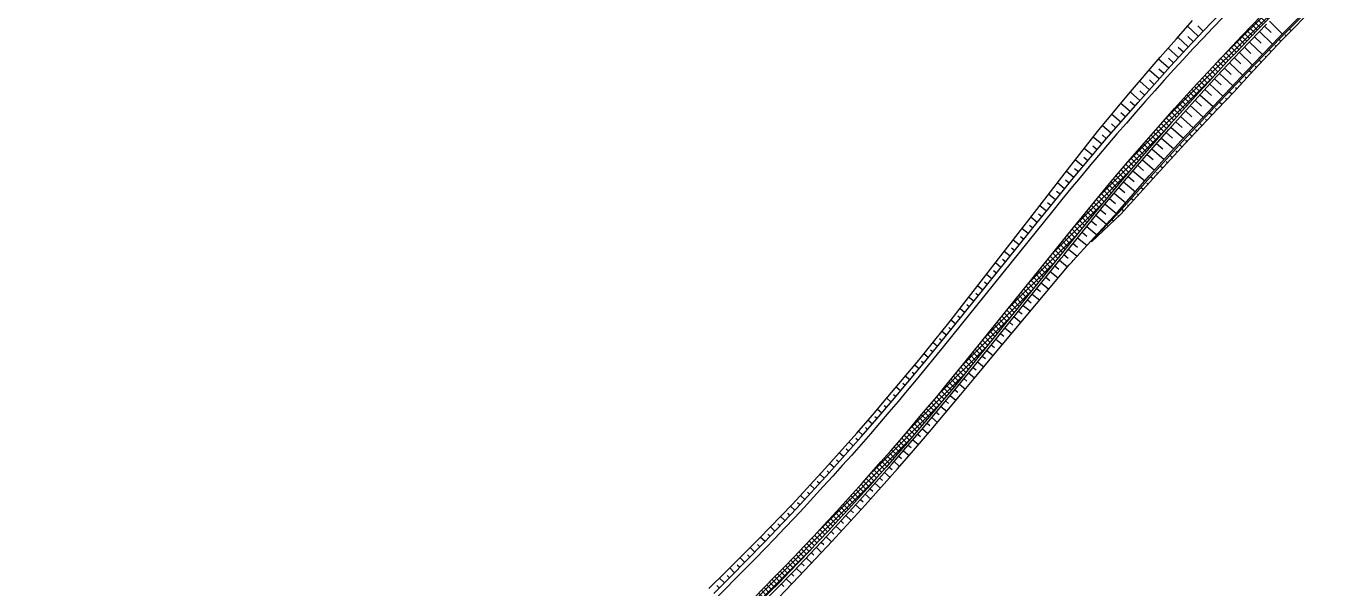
# Model space of a CAD drawing. Header units: metres. Extents: x 2302534 to 2308412, y 452340 to 454783.
# Drawn here: x 2306737.6 to 2307005.7, y 453375.8 to 453492.3 of the extents above; entities that cross this region are included whole.
import ezdxf

# ---------------------------------------------------------------- set-up
doc = ezdxf.new("R2010")
doc.units = ezdxf.units.M
doc.layers.add('АД_серый', color=250, linetype='Continuous')
doc.layers.add('ГП_АД том 3.2.6', color=250, linetype='Continuous', lineweight=40)

# ---------------------------------------------------------------- blocks, each defined once
blk = doc.blocks.new('АД 3.2.6')
at = {"layer": 'АД_серый'}
h = blk.add_hatch(dxfattribs=at)
h.set_pattern_fill('ANSI37', color=256, scale=0.25)
h.set_pattern_definition([(45, (-2306965.942214189, -453205.9558217908), (-0.5612660075668221, 0.5612660075668221), []), (135, (-2306965.942214189, -453205.9558217908), (-0.5612660075668221, -0.5612660075668221), [])])
edge = h.paths.add_edge_path()
edge.add_line((1053.931858262978, 1206.085364604951), (1054.025428426452, 1208.204838068981))
edge.add_line((1054.025428426452, 1208.204838068981), (1018.62202177057, 1175.791896252776))
edge.add_line((1018.62202177057, 1175.791896252776), (966.9920535609126, 1128.523022957379))
edge.add_line((966.9920535609126, 1128.523022957379), (878.4835366290062, 1047.490668736223))
edge.add_line((878.4835366290062, 1047.490668736223), (841.6049879081548, 1013.727187810931))
edge.add_line((841.6049879081548, 1013.727187810931), (814.3148618540725, 988.7422119260882))
edge.add_line((814.3148618540725, 988.7422119260882), (777.4363131327555, 954.9787310006212))
edge.add_line((777.4363131327555, 954.9787310006212), (740.5577644109726, 921.2152500751544))
edge.add_line((740.5577644109726, 921.2152500751544), (666.8006669683381, 853.688288224279))
edge.add_line((666.8006669683381, 853.688288224279), (629.9221182465553, 819.9248072987538))
edge.add_line((629.9221182465553, 819.9248072987538), (593.0435695252381, 786.1613263734034))
edge.add_line((593.0435695252381, 786.1613263734034), (556.1650208039209, 752.3978454478784))
edge.add_line((556.1650208039209, 752.3978454478784), (292.4177803383209, 510.9288822882226))
edge.add_line((292.4177803383209, 510.9288822882226), (59.0611517210491, 297.2834880872979))
edge.add_arc((479.2476420179009, -161.6700198940816), 622.2499571043782, 132.4750910232818, 141.1317967697561)
edge.add_line((-5.230899143964052, 228.8111605360173), (-27.95818131137639, 200.6129245422199))
edge.add_arc((-516.7190344384871, 594.5455753061105), 627.7500337613743, 312.4752306833454, 321.13179661119204, ccw=False)
edge.add_line((-92.81738088419661, 131.5364036892424), (-212.2346827834844, 22.20554245897802))
edge.add_line((-212.2346827834844, 22.20554245897802), (-211.2217755680904, 21.09918854956049))
edge.add_line((-211.2217755680904, 21.09918854956049), (-91.80447366833687, 130.4300497798249))
edge.add_arc((-516.7190344450063, 594.5455753099523), 629.2500337688797, 312.4752306950525, 321.1317966232948)
edge.add_line((-26.79029394825921, 199.6716280389228), (-4.063011780846863, 227.869864032662))
edge.add_arc((479.2476419592276, -161.6700198383187), 620.7499570236596, 132.4750910105345, 141.1317967585854, ccw=False)
edge.add_line((60.07405624445528, 296.1771317132516), (293.4460430885665, 509.8365623930585))
edge.add_line((293.4460430885665, 509.8365623930585), (557.1779512828215, 751.2914607239654))
edge.add_line((557.1779512828215, 751.2914607239654), (594.0565019296482, 785.0549395463312))
edge.add_line((594.0565019296482, 785.0549395463312), (630.9350525764748, 818.8184183685224))
edge.add_line((630.9350525764748, 818.8184183685224), (667.8136032237671, 852.5818971908302))
edge.add_line((667.8136032237671, 852.5818971908302), (741.5707045174204, 920.1088548353292))
edge.add_line((741.5707045174204, 920.1088548353292), (778.4492551647127, 953.8723336576367))
edge.add_line((778.4492551647127, 953.8723336576367), (815.3278058115393, 987.6358124798862))
edge.add_line((815.3278058115393, 987.6358124798862), (842.6179332900792, 1012.620786808373))
edge.add_line((842.6179332900792, 1012.620786808373), (879.4964839369057, 1046.384265630448))
edge.add_line((879.4964839369057, 1046.384265630448), (968.0050054900348, 1127.416614804009))
edge.add_line((968.0050054900348, 1127.416614804009), (1019.634976395406, 1174.685485154914))
edge.add_line((1019.634976395406, 1174.685485154914), (1053.931858262978, 1206.085364604951))
for p, q in [((35.38220214424655, 271.5567467657966, 149.1817270848066), (38.07991027412936, 268.8889306036872, 149.1817270848066)), ((18.56035890663043, 266.2222225766746, 144.4604645610183), (16.39617433631793, 268.2457821469871, 144.4604645610183)), ((20.60930910194293, 268.413506756362, 144.4604645610183), (18.37884035194292, 270.498955975112, 144.4604645610183)), ((19.58477296913043, 267.3179257016745, 144.4604645610183), (18.48614015663043, 268.3451473813621, 144.4604645610183)), ((21.63372316444293, 269.5092098813621, 144.4604645610183), (20.50200929725543, 270.5674374204245, 144.4604645610183)), ((32.25932311592624, 268.316863342945, 149.1817270848066), (33.62448119698092, 267.0093682257575, 149.1817270848066)), ((33.29685973701999, 269.4001458136481, 149.1817270848066), (36.0304565387778, 266.7820275275153, 149.1817270848066)), ((34.33439635811374, 270.4834435431403, 149.1817270848066), (35.70283507881686, 269.1728051154059, 149.1817270848066)), ((38.81289610406384, 268.4921662333072, 143.8483456755965), (38.63552794000134, 268.6680085184635, 143.8483456755965)), ((39.86886534234509, 269.557534885651, 143.8483456755965), (39.51614317437634, 269.907144260651, 143.8483456755965)), ((16.52654543006792, 264.0169003110496, 144.4604645610183), (14.39495363319293, 265.978204021987, 144.4604645610183)), ((17.54217043006792, 265.1207821469871, 144.4604645610183), (16.46502199256793, 266.111748943862, 144.4604645610183)), ((30.1842651325278, 266.1502678839606, 149.1817270848066), (31.54611205635593, 264.8459465948981, 149.1817270848066)), ((31.22178649483249, 267.2335656134528, 149.1817270848066), (33.9487914997153, 264.6217492072028, 149.1817270848066)), ((35.72445616265759, 265.2199494364322, 143.8483456755965), (35.31155333062634, 265.6036164286197, 143.8483456755965)), ((36.74545225640759, 266.3188263895572, 143.8483456755965), (36.54898008843884, 266.501382541901, 143.8483456755965)), ((37.76644835015759, 267.4177033426822, 143.8483456755965), (37.39352354547009, 267.7641999247135, 143.8483456755965)), ((14.49993410194293, 261.804864178237, 144.4604645610183), (12.39336671913042, 263.6970760922995, 144.4604645610183)), ((15.51079835975542, 262.9131405454245, 144.4604645610183), (14.45635500038043, 263.883233318862, 144.4604645610183)), ((27.08194732246921, 262.8906548468513, 149.1817270848066), (29.82693481026217, 260.3240654913825, 149.1817270848066)), ((28.1091918903403, 263.9836876837653, 149.1817270848066), (29.46775817451999, 262.6825097052497, 149.1817270848066)), ((29.14672851143405, 265.0669701544684, 149.1817270848066), (31.86714171944186, 262.4614708868903, 149.1817270848066)), ((33.68252501031384, 263.022134495026, 143.8483456755965), (33.22952208062634, 263.4429718973697, 143.8483456755965)), ((34.70352110406384, 264.121011448151, 143.8483456755965), (34.48702940484509, 264.322183323151, 143.8483456755965)), ((12.49529543006792, 259.5730526547995, 144.4604645610183), (10.44439210975542, 261.4150936704245, 144.4604645610183)), ((13.49761476600543, 260.6890194516745, 144.4604645610183), (12.45830812538043, 261.622491131362, 144.4604645610183)), ((25.03302764473483, 260.6993248907965, 149.1817270848066), (27.77134704170749, 258.1389611212653, 149.1817270848066)), ((26.05748748360202, 261.7949822394294, 149.1817270848066), (27.42831420479343, 260.5132439581794, 149.1817270848066)), ((31.64053282281384, 260.8243195536197, 143.8483456755965), (31.14755186578259, 261.282388401276, 143.8483456755965)), ((32.66152891656384, 261.9231965067447, 143.8483456755965), (32.42501768609509, 262.1429230692447, 143.8483456755965)), ((10.49065675819292, 257.3411190610495, 144.4604645610183), (8.495539570692927, 259.1332333188621, 144.4604645610183)), ((11.49297609413042, 258.4570858579245, 144.4604645610183), (10.48150148475542, 259.365655193862, 144.4604645610183)), ((21.98146056709811, 257.3921044318122, 149.1817270848066), (23.33302306709811, 256.1484826056403, 149.1817270848066)), ((22.99712371407077, 258.4959252325934, 149.1817270848066), (25.72206878243014, 255.9886162726325, 149.1817270848066)), ((24.01277923164889, 259.5997460333747, 149.1817270848066), (25.3861694294028, 258.3360588995856, 149.1817270848066)), ((28.59957823297009, 257.5073639872135, 143.8483456755965), (28.32809385797009, 257.7558381083072, 143.8483456755965)), ((29.61239561578259, 258.6137482645572, 143.8483456755965), (29.08450254937634, 259.0970246317447, 143.8483456755965)), ((30.62527403375134, 259.720132541901, 143.8483456755965), (30.36880430718884, 259.9548737528385, 143.8483456755965)), ((7.495295430067926, 253.9829647641745, 144.4604645610183), (6.525813008192926, 254.8261044126121, 144.4604645610183)), ((8.485896016005427, 255.109307537612, 144.4604645610183), (6.546564961317926, 256.851250896987, 144.4604645610183)), ((9.488215351942927, 256.225274334487, 144.4604645610183), (8.504694844130427, 257.1086971860495, 144.4604645610183)), ((19.96572875557467, 255.1702721564216, 149.1817270848066), (21.31035613594577, 253.9625084845466, 149.1817270848066)), ((20.96807097969577, 256.2862084357184, 149.1817270848066), (23.67937469063327, 253.8508904425544, 149.1817270848066)), ((25.49252256890759, 254.2524811747135, 143.8483456755965), (24.96353086968884, 254.7624909403385, 143.8483456755965)), ((26.53366026422009, 255.3323151590884, 143.8483456755965), (26.26724180718884, 255.5891510965885, 143.8483456755965)), ((27.57479795953259, 256.4121491434635, 143.8483456755965), (27.03811583062634, 256.9295441629947, 143.8483456755965)), ((4.542292500380426, 250.5874569516745, 144.4604645610183), (2.683283711317926, 252.2041561704245, 144.4604645610183)), ((5.526667500380426, 251.7192928891745, 144.4604645610183), (4.583796406630426, 252.5392391782371, 144.4604645610183)), ((6.510920430067926, 252.8511288266745, 144.4604645610183), (4.598688984755426, 254.5142147641745, 144.4604645610183)), ((17.96104430733248, 252.9383995978278, 149.1817270848066), (19.28361510811373, 251.750457092945, 149.1817270848066)), ((18.96338653145358, 254.0543358771247, 149.1817270848066), (21.63058471260592, 251.6586297003669, 149.1817270848066)), ((23.42233213922009, 252.081216526276, 143.8483456755965), (22.89877256890759, 252.5762726786197, 143.8483456755965)), ((24.45284971734509, 253.1712433817447, 143.8483456755965), (24.18789610406384, 253.4217316629947, 143.8483456755965)), ((2.573542500380426, 248.3237850766745, 144.4604645610183), (0.7680005081929266, 249.8940975766745, 144.4604645610183)), ((3.557917500380426, 249.4556210141745, 144.4604645610183), (2.641779805067926, 250.2523739438621, 144.4604645610183)), ((14.9540176349692, 249.5905983893317, 149.1817270848066), (17.53300475655123, 247.2741311041755, 149.1817270848066)), ((15.9563598590903, 250.7065346686286, 149.1817270848066), (17.25688170967623, 249.5383904425544, 149.1817270848066)), ((16.95870208321139, 251.8224633185309, 149.1817270848066), (19.58179473457858, 249.4663765875739, 149.1817270848066)), ((21.36129698297009, 249.9012848856509, 143.8483456755965), (20.85031065484509, 250.384439182526, 143.8483456755965)), ((22.39181456109509, 250.9912507059635, 143.8483456755965), (22.13320860406384, 251.2358185770572, 143.8483456755965)), ((0.6221264847554266, 246.045342693862, 144.4604645610183), (-1.143986796494573, 247.5324032407371, 144.4604645610183)), ((1.589167500380426, 247.1919491391745, 144.4604645610183), (0.6997632035054266, 247.9655087094871, 144.4604645610183)), ((12.97729491768405, 247.3340142218512, 149.1817270848066), (15.5491104084067, 245.0972817389411, 149.1817270848066)), ((13.96165465889498, 248.4658425299567, 149.1817270848066), (15.25874328194186, 247.3377526251716, 149.1817270848066)), ((18.26974424859509, 246.6313874247135, 143.8483456755965), (18.02371153375134, 246.8640534403385, 143.8483456755965)), ((19.30026182672009, 247.721353245026, 143.8483456755965), (18.80184874078259, 248.1926056864322, 143.8483456755965)), ((20.33077940484509, 248.8113190653385, 143.8483456755965), (20.07846006890759, 249.0499054911197, 143.8483456755965)), ((-1.310124491807073, 243.7505428891745, 144.4604645610183), (-3.002141093369573, 245.175225506362, 144.4604645610183)), ((-0.3440600386820733, 244.8980038266745, 144.4604645610183), (-1.208561991807073, 245.6259091001121, 144.4604645610183)), ((10.02421569405123, 243.9385292975349, 149.1817270848066), (11.27658080635592, 242.84933404607, 149.1817270848066)), ((11.00857543526217, 245.0703576056403, 149.1817270848066), (13.53567504463717, 242.8725197760505, 149.1817270848066)), ((11.99293517647311, 246.2021859137458, 149.1817270848066), (13.26766204414889, 245.0935433356208, 149.1817270848066)), ((16.23751768609509, 244.4246613504947, 143.8483456755965), (15.99331602593884, 244.6479889872135, 143.8483456755965)), ((17.24966368218884, 245.5317170145572, 143.8483456755965), (16.75564512750134, 245.9834382059635, 143.8483456755965)), ((-3.242375468369573, 241.4556210141745, 144.4604645610183), (-4.860417460557073, 242.8179257016745, 144.4604645610183)), ((-2.276311015244573, 242.6030819516745, 144.4604645610183), (-3.103825663682073, 243.2998592954245, 144.4604645610183)), ((8.05549621162936, 241.6748726813239, 149.1817270848066), (9.285499568562955, 240.6051247565192, 149.1817270848066)), ((9.039855952840298, 242.8067009894294, 149.1817270848066), (11.52223205147311, 240.6477578131598, 149.1817270848066)), ((13.20101866265759, 241.1035553934635, 143.8483456755965), (12.72946104547009, 241.5347687723697, 143.8483456755965)), ((14.21322569390759, 242.210611057526, 143.8483456755965), (13.97457823297009, 242.4287507059635, 143.8483456755965)), ((15.22537169000134, 243.3176667215885, 143.8483456755965), (14.74258360406384, 243.7590729715885, 143.8483456755965)), ((-6.119694804307073, 237.9959042172995, 144.4604645610183), (-6.885075663682073, 238.6212704282371, 144.4604645610183)), ((-5.170598124619573, 239.157403240737, 144.4604645610183), (-6.733952616807073, 240.4348690610496, 144.4604645610183)), ((-4.208561991807073, 240.3081600766745, 144.4604645610183), (-4.998967265244573, 240.973809490737, 144.4604645610183)), ((6.122131343465298, 239.380957886402, 149.1817270848066), (7.346832271199673, 238.3497765509528, 149.1817270848066)), ((7.088256831746548, 240.5283883063239, 149.1817270848066), (9.56031798897311, 238.4469445197028, 149.1817270848066)), ((11.17672667047009, 238.8895051004947, 143.8483456755965), (10.71633848687634, 239.3104035379947, 143.8483456755965)), ((12.18887266656384, 239.9965607645572, 143.8483456755965), (11.95590147515759, 240.2095734598697, 143.8483456755965)), ((-8.018010233994573, 235.672784100112, 144.4604645610183), (-8.750676249619573, 236.2715389829245, 144.4604645610183)), ((-7.068791483994573, 236.8342831235495, 144.4604645610183), (-8.566960429307073, 238.058526287612, 144.4604645610183)), ((3.223754878621548, 235.9386589972419, 149.1817270848066), (5.605163570027798, 233.9335396735114, 149.1817270848066)), ((4.189880366902798, 237.0860970465583, 149.1817270848066), (5.391914363484829, 236.0739891974372, 149.1817270848066)), ((5.156005855184048, 238.2335274664801, 149.1817270848066), (7.582740779500454, 236.1902382819098, 149.1817270848066)), ((9.175200791563839, 236.6548249247135, 143.8483456755965), (8.730010361876339, 237.0535065653385, 143.8483456755965)), ((10.17593321343884, 237.7721955301822, 143.8483456755965), (9.948455186095089, 237.9759308817447, 143.8483456755965)), ((-10.86053953086957, 232.1843807797995, 144.4604645610183), (-12.23907956993207, 233.295342693862, 144.4604645610183)), ((-9.916203593369573, 233.3497860532371, 144.4604645610183), (-10.61639890586957, 233.921807537612, 144.4604645610183)), ((-8.967106913682073, 234.5112850766745, 144.4604645610183), (-10.39996824180707, 235.6821835141746, 144.4604645610183)), ((1.296997066121548, 233.6392434088629, 149.1817270848066), (3.648445125203579, 231.7177956549567, 149.1817270848066)), ((2.257629390340298, 234.79122857732, 149.1817270848066), (3.437004085164517, 233.7982094733161, 149.1817270848066)), ((6.172942490782588, 233.3027131083072, 143.8483456755965), (5.965117783751338, 233.4888703348697, 143.8483456755965)), ((7.173674912657588, 234.420083713776, 143.8483456755965), (6.748198838438838, 234.8011872294009, 143.8483456755965)), ((8.174468369688839, 235.5374543192447, 143.8483456755965), (7.956755967345088, 235.7324006083072, 143.8483456755965)), ((-12.74322996055707, 229.8485653501121, 144.4604645610183), (-14.06781492149457, 230.916192303237, 144.4604645610183)), ((-11.80194578086957, 231.0164120297995, 144.4604645610183), (-12.47772703086957, 231.5610897641745, 144.4604645610183)), ((-0.6012573284097016, 231.3161766974372, 149.1817270848066), (1.61341857491061, 229.5064919440192, 149.1817270848066)), ((0.3478698688559234, 232.4777062384528, 149.1817270848066), (1.48939513741061, 231.5449288336676, 149.1817270848066)), ((4.134307236876338, 231.1041047098697, 143.8483456755965), (3.958403916563838, 231.2898346903385, 143.8483456755965)), ((5.172210068907588, 232.1853425028385, 143.8483456755965), (4.766326279845088, 232.5488678934635, 143.8483456755965)), ((-14.62579831993207, 227.5127499204245, 144.4604645610183), (-15.89740476524457, 228.537774334487, 144.4604645610183)), ((-13.68451414024457, 228.6807186704245, 144.4604645610183), (-14.33331785118207, 229.2036678891745, 144.4604645610183)), ((-3.448646549601107, 227.8315804449958, 149.1817270848066), (-2.443885807413607, 227.0105584113044, 149.1817270848066)), ((-2.499519352335482, 228.9931099860114, 149.1817270848066), (-0.4216156047768891, 227.2951882330817, 149.1817270848066)), ((-1.550384525675326, 230.1546471564216, 149.1817270848066), (-0.4772415203042329, 229.2777398077888, 149.1817270848066)), ((0.8671563579700887, 228.0096222879947, 143.8483456755965), (0.6349786235950888, 228.2547394754947, 143.8483456755965)), ((1.956206650938838, 229.0411164286197, 143.8483456755965), (1.820159287657588, 229.184732151276, 143.8483456755965)), ((3.045256943907588, 230.0726105692447, 143.8483456755965), (2.733306260313838, 230.4019562723697, 143.8483456755965)), ((-16.50836667930707, 225.1770565610495, 144.4604645610183), (-17.74225339805707, 226.171563396987, 144.4604645610183)), ((-15.56708249961957, 226.3449032407371, 144.4604645610183), (-16.19342527305707, 226.849786053237, 144.4604645610183)), ((-5.333091740030795, 225.4973137823981, 149.1817270848066), (-4.396591190714389, 224.7425072638435, 149.1817270848066)), ((-4.391799930948764, 226.6651986090583, 149.1817270848066), (-2.443885807413607, 225.0952218024177, 149.1817270848066)), ((-1.310883192811161, 225.9466340067447, 143.8483456755965), (-1.463287977967411, 226.1075226786197, 143.8483456755965)), ((-0.2218328998424113, 226.9781281473697, 143.8483456755965), (-0.3180243060924113, 227.0796296122135, 143.8483456755965)), ((-18.39093503868207, 222.841241131362, 144.4604645610183), (-19.58710203086957, 223.805352459487, 144.4604645610183)), ((-17.44965085899457, 224.0090878110495, 144.4604645610183), (-18.05719480430707, 224.4988339047996, 144.4604645610183)), ((-7.215682987589389, 223.1615364996833, 149.1817270848066), (-6.350807194132357, 222.4644616095466, 149.1817270848066)), ((-6.274391178507357, 224.3294289557379, 149.1817270848066), (-4.476280216593295, 222.8801796881598, 149.1817270848066)), ((-21.21490964805707, 219.337579021987, 144.4604645610183), (-21.78461179649457, 219.796807537612, 144.4604645610183)), ((-20.27362546836958, 220.5054257016745, 144.4604645610183), (-21.43195066368207, 221.439141521987, 144.4604645610183)), ((-19.33221921836957, 221.6733944516745, 144.4604645610183), (-19.92084226524457, 222.1477596860495, 144.4604645610183)), ((-9.098281864542514, 220.825766846363, 149.1817270848066), (-8.260780338663608, 220.1507485358161, 149.1817270848066)), ((-8.156982426065952, 221.9936516730231, 149.1817270848066), (-6.459030155558139, 220.6251290289801, 149.1817270848066)), ((-23.09747800743207, 217.0017635922995, 144.4604645610183), (-23.64825925743208, 217.445733318862, 144.4604645610183)), ((-22.15619382774457, 218.1697323422995, 144.4604645610183), (-23.27667722618207, 219.0728085141746, 144.4604645610183)), ((-11.92216492118314, 217.322104736988, 149.1817270848066), (-10.31601715506986, 216.0275719611091, 149.1817270848066)), ((-10.98087311210111, 218.4899895636481, 149.1817270848066), (-10.1663208049722, 217.8334725348396, 149.1817270848066)), ((-10.03957367362454, 219.6578743903083, 149.1817270848066), (-8.387519840616733, 218.3263466803473, 149.1817270848066)), ((-24.98004636680708, 214.6660702329246, 144.4604645610183), (-25.51202878868207, 215.0947811704245, 144.4604645610183)), ((-24.03876218711957, 215.833916912612, 144.4604645610183), (-25.12152585899457, 216.7065975766746, 144.4604645610183)), ((-13.80476379813626, 214.9863274542731, 149.1817270848066), (-12.24450684012845, 213.7287896124762, 149.1817270848066)), ((-12.8634643596597, 216.1542122809333, 149.1817270848066), (-12.07186127128079, 215.516196533863, 149.1817270848066)), ((-27.80389890586957, 211.1624081235496, 144.4604645610183), (-28.81122312461958, 211.9741757016746, 144.4604645610183)), ((-26.86261472618208, 212.330254803237, 144.4604645610183), (-27.37567624961958, 212.743829021987, 144.4604645610183)), ((-25.92133054649457, 213.4981014829246, 144.4604645610183), (-26.96637449180708, 214.3403866391746, 144.4604645610183)), ((-15.68735504569486, 212.6505501715583, 149.1817270848066), (-14.17300415458157, 211.430014893238, 149.1817270848066)), ((-14.74605560721829, 213.818442627613, 149.1817270848066), (-13.97740936698392, 213.1989205328864, 149.1817270848066)), ((-29.68658933555707, 208.826592693862, 144.4604645610183), (-30.65607175743207, 209.6079647641746, 144.4604645610183)), ((-28.74518308555707, 209.9944393735496, 144.4604645610183), (-29.23944578086958, 210.392754803237, 144.4604645610183)), ((-18.51124573173001, 209.1468880621833, 149.1817270848066), (-17.78849029960111, 208.5643685309333, 149.1817270848066)), ((-17.56994629325345, 210.314780518238, 149.1817270848066), (-16.10149383964017, 209.1312325446052, 149.1817270848066)), ((-16.62865448417142, 211.4826653448981, 149.1817270848066), (-15.88294983329251, 210.8816445319098, 149.1817270848066)), ((-31.56915769493207, 206.4907772641745, 144.4604645610183), (-32.52301511680708, 207.259698162612, 144.4604645610183)), ((-30.62787351524458, 207.6587460141745, 144.4604645610183), (-31.10699949180708, 208.0449764829245, 144.4604645610183)), ((-20.39383697928861, 206.811118408863, 149.1817270848066), (-19.69403839530423, 206.2470925299567, 149.1817270848066)), ((-19.45253754081204, 207.9790032355231, 149.1817270848066), (-18.02999115409329, 206.8324501959724, 149.1817270848066)), ((-33.45404539024457, 204.156914959487, 144.4604645610183), (-34.39557371055708, 204.922539959487, 144.4604645610183)), ((-32.51044187461957, 205.322930584487, 144.4604645610183), (-32.98505124961958, 205.705498943862, 144.4604645610183)), ((-22.2764282268472, 204.4753411261481, 149.1817270848066), (-21.59957886161283, 203.9298088995856, 149.1817270848066)), ((-21.33513641776517, 205.6432259528083, 149.1817270848066), (-19.95848083915189, 204.533675476734, 149.1817270848066)), ((-36.29291257774458, 200.6654598813621, 144.4604645610183), (-36.75714597618207, 201.042901287612, 144.4604645610183)), ((-35.34662351524457, 201.8292782407371, 144.4604645610183), (-36.27936277305707, 202.5877010922995, 144.4604645610183)), ((-34.40033445274457, 202.993096600112, 144.4604645610183), (-34.86896238243208, 203.3740780454245, 144.4604645610183)), ((-24.1590194744058, 202.1395638434333, 149.1817270848066), (-23.50264740409329, 201.6105339972419, 149.1817270848066)), ((-23.21772766532376, 203.307456299488, 149.1817270848066), (-21.88697815360502, 202.2348931281012, 149.1817270848066)), ((-38.21259031211957, 198.360039959487, 144.4604645610183), (-38.67389402305708, 198.744561443862, 144.4604645610183)), ((-37.25201902305708, 199.512139568862, 144.4604645610183), (-38.17242917930708, 200.279473553237, 144.4604645610183)), ((-26.98601532401517, 198.638411804859, 149.1817270848066), (-25.72541046561673, 197.6134102789801, 149.1817270848066)), ((-26.04161835135892, 199.8037941901129, 149.1817270848066), (-25.40109253348783, 199.2875435797614, 149.1817270848066)), ((-25.10031891288236, 200.9716790167731, 149.1817270848066), (-23.80342102469876, 199.9263985602301, 149.1817270848066)), ((-41.09430417930707, 194.903741131362, 144.4604645610183), (-42.02313718711957, 195.678155193862, 144.4604645610183)), ((-40.13373289024457, 196.055840740737, 144.4604645610183), (-40.59711179649457, 196.4421932797995, 144.4604645610183)), ((-39.17316160118208, 197.207940350112, 144.4604645610183), (-40.09772214805707, 197.9788143735495, 144.4604645610183)), ((-28.87863922538236, 196.31075982732, 149.1817270848066), (-27.64994049491361, 195.3116982428473, 149.1817270848066)), ((-27.93232727469876, 197.4745858160895, 149.1817270848066), (-27.3099975627847, 196.9685738531989, 149.1817270848066)), ((-43.01910886680707, 192.602715740737, 144.4604645610183), (-43.94269285118207, 193.391778240737, 144.4604645610183)), ((-42.05487546836957, 193.751641521987, 144.4604645610183), (-42.52032956993207, 194.1397030454245, 144.4604645610183)), ((-30.7855835002847, 193.9949028937262, 149.1817270848066), (-29.58964538993314, 192.9977791754645, 149.1817270848066)), ((-29.82502747001126, 195.1469948737067, 149.1817270848066), (-29.22480774344876, 194.6465599982184, 149.1817270848066)), ((-44.96771726524457, 190.321709881362, 144.4604645610183), (-45.89520749961957, 191.1140682797995, 144.4604645610183)), ((-43.99335203086957, 191.4622128110495, 144.4604645610183), (-44.45624265586957, 191.857598553237, 144.4604645610183)), ((-33.66726684989408, 190.5386116949958, 149.1817270848066), (-33.07604980887845, 190.0456841437262, 149.1817270848066)), ((-32.70670319022611, 191.6907113043708, 149.1817270848066), (-31.51976776542142, 190.7010949103278, 149.1817270848066)), ((-31.74614715995267, 192.8428032843512, 149.1817270848066), (-31.15042877616361, 192.3461220709723, 149.1817270848066)), ((-46.92499265586957, 188.0481503110495, 144.4604645610183), (-47.85004148399457, 188.851250896987, 144.4604645610183)), ((-45.94208249961957, 189.1812069516745, 144.4604645610183), (-46.40680417930707, 189.5781796079245, 144.4604645610183)), ((-35.58838653983548, 188.2344201056403, 149.1817270848066), (-35.00167084159329, 187.7452462164801, 149.1817270848066)), ((-34.62782288016752, 189.3865197150153, 149.1817270848066), (-33.4498901409097, 188.4044106451911, 149.1817270848066)), ((-49.88397703086957, 184.657891521987, 144.4604645610183), (-50.34320554649458, 185.066338787612, 144.4604645610183)), ((-48.89191160118207, 185.782891521987, 144.4604645610183), (-49.82062253868207, 186.589288006362, 144.4604645610183)), ((-47.90839109336957, 186.9155819516745, 144.4604645610183), (-48.37189206993207, 187.3179257016745, 144.4604645610183)), ((-37.52721786918119, 185.9451783148688, 149.1817270848066), (-36.94699860038236, 185.4494965521735, 149.1817270848066)), ((-36.55290604056791, 187.0856698004645, 149.1817270848066), (-35.39402008475736, 186.0956376044196, 149.1817270848066)), ((-51.87775144493207, 182.4163143735495, 144.4604645610183), (-52.33527097618207, 182.8232967954245, 144.4604645610183)), ((-50.88092527305708, 183.537041912612, 144.4604645610183), (-51.79767331993208, 184.3525936704245, 144.4604645610183)), ((-40.45861435355618, 182.5309975592536, 149.1817270848066), (-39.30159759940579, 181.5264389960211, 149.1817270848066)), ((-39.47584915580228, 183.6642067877692, 149.1817270848066), (-38.89406967582181, 183.1671936957282, 149.1817270848066)), ((-38.50153351249173, 184.8046944586676, 149.1817270848066), (-37.33953476371244, 183.811995789234, 149.1817270848066)), ((-54.86859617149457, 179.0540096860495, 144.4604645610183), (-55.77826414024457, 179.8630917172995, 144.4604645610183)), ((-53.87164792930708, 180.174737225112, 144.4604645610183), (-54.32733640586957, 180.5801327329245, 144.4604645610183)), ((-52.87469968711957, 181.295586834487, 144.4604645610183), (-53.78790769493207, 182.107842693862, 144.4604645610183)), ((-42.42543030204251, 180.2656853644293, 149.1817270848066), (-41.26556778373196, 179.2586548773688, 149.1817270848066)), ((-41.44202423514798, 181.3983414618414, 149.1817270848066), (-40.86280441703275, 180.8954422919196, 149.1817270848066)), ((-56.88055906211957, 176.828789959487, 144.4604645610183), (-57.77765378868207, 177.6528866391745, 144.4604645610183)), ((-55.86578855430707, 177.933526287612, 144.4604645610183), (-56.31317624961957, 178.3445370297995, 144.4604645610183)), ((-44.41348267020657, 178.0190346686286, 149.1817270848066), (-43.26299667777493, 176.9956810919684, 149.1817270848066)), ((-43.4165535015054, 179.1398079840583, 149.1817270848066), (-42.84201050223782, 178.6287529913825, 149.1817270848066)), ((-58.90997800743207, 174.6194393735495, 144.4604645610183), (-59.81171140586957, 175.447686443862, 144.4604645610183)), ((-57.89520749961957, 175.7241757016745, 144.4604645610183), (-58.34491453086958, 176.1372616391745, 144.4604645610183)), ((-47.40426636161283, 174.6567147223395, 149.1817270848066), (-46.82693100394681, 174.1431725470465, 149.1817270848066)), ((-46.40734100760892, 175.7774880377692, 149.1817270848066), (-45.25405884208157, 174.7516472784919, 149.1817270848066)), ((-45.41041183890775, 176.8982613531989, 149.1817270848066), (-44.83446884574369, 176.3859627692145, 149.1817270848066)), ((-61.95416746055707, 171.305352459487, 144.4604645610183), (-62.40839109336957, 171.7227108579245, 144.4604645610183)), ((-60.93939695274457, 172.410088787612, 144.4604645610183), (-61.84564695274457, 173.2424862485495, 144.4604645610183)), ((-59.92474851524457, 173.5147030454245, 144.4604645610183), (-60.37665281211957, 173.9299862485495, 144.4604645610183)), ((-49.39812469901517, 172.4151680914801, 149.1817270848066), (-48.81938934745267, 171.9003823248786, 149.1817270848066)), ((-48.40119553031399, 173.5359414069098, 149.1817270848066), (-47.24512100638821, 172.5076134650153, 149.1817270848066)), ((-65.04034910118207, 168.030450115737, 144.4604645610183), (-65.96686277305707, 168.909356365737, 144.4604645610183)), ((-64.00800046836957, 169.118829021987, 144.4604645610183), (-64.46503171836957, 169.552178631362, 144.4604645610183)), ((-62.97577390586957, 170.2070858579245, 144.4604645610183), (-63.87701902305707, 171.061944256362, 144.4604645610183)), ((-52.43971252860501, 169.0987694708747, 149.1817270848066), (-51.29643249930814, 168.0485794989508, 149.1817270848066)), ((-51.42498016776517, 170.2034485785407, 149.1817270848066), (-50.85372543754056, 169.6787102667731, 149.1817270848066)), ((-50.41024780692533, 171.3081276862067, 149.1817270848066), (-49.26851273002103, 170.2593605963629, 149.1817270848066)), ((-67.10480222618207, 165.853936443862, 144.4604645610183), (-68.05682859336957, 166.756768475112, 144.4604645610183)), ((-66.07257566368207, 166.9421932797995, 144.4604645610183), (-66.54218015586957, 167.387627850112, 144.4604645610183)), ((-54.4691772502847, 166.8894074408454, 149.1817270848066), (-53.32434845389798, 165.8377945868415, 149.1817270848066)), ((-53.45444488944486, 167.9940865485114, 149.1817270848066), (-52.88241577567532, 167.4686387030524, 149.1817270848066)), ((-69.16937742149457, 163.6773007016745, 144.4604645610183), (-70.14667234336957, 164.6043026547995, 144.4604645610183)), ((-68.13715085899457, 164.765557537612, 144.4604645610183), (-68.61945066368207, 165.223077068862, 144.4604645610183)), ((-57.53330612601712, 163.5939743964118, 149.1817270848066), (-56.96723175467923, 163.057040497486, 149.1817270848066)), ((-56.50102997245267, 164.6822770087165, 149.1817270848066), (-55.37138367118314, 163.6107857672614, 149.1817270848066)), ((-55.48390961112454, 165.7847283331794, 149.1817270848066), (-54.91110992850735, 165.2585671393317, 149.1817270848066)), ((-72.31390867149457, 160.458428631362, 144.4604645610183), (-72.80829343711957, 160.9424374204245, 144.4604645610183)), ((-71.26447019493207, 161.529961834487, 144.4604645610183), (-72.24445066368207, 162.489922771987, 144.4604645610183)), ((-70.21490964805707, 162.6016171079245, 144.4604645610183), (-70.70062742149457, 163.0774471860495, 144.4604645610183)), ((-59.59785843314603, 161.4173653571051, 149.1817270848066), (-59.02927780570462, 160.8780549017829, 149.1817270848066)), ((-58.56558227958157, 162.5056717841071, 149.1817270848066), (-57.43092346610501, 161.4294236151618, 149.1817270848066)), ((-75.46259031211957, 157.2434628110495, 144.4604645610183), (-76.47662839805707, 158.236504803237, 144.4604645610183)), ((-74.41302976524457, 158.315118084487, 144.4604645610183), (-74.91583738243207, 158.8074276547995, 144.4604645610183)), ((-73.36346921836957, 159.3867733579245, 144.4604645610183), (-74.36053953086957, 160.363213787612, 144.4604645610183)), ((-62.69469070853666, 158.1524575201911, 149.1817270848066), (-61.55001068534329, 157.0667069403571, 149.1817270848066)), ((-61.6624145549722, 159.2407601324957, 149.1817270848066), (-61.09132767142728, 158.699073120777, 149.1817270848066)), ((-60.63013840140775, 160.3290627448004, 149.1817270848066), (-59.49046707572415, 159.2480652777594, 149.1817270848066)), ((-77.57611570274457, 155.1143124204245, 144.4604645610183), (-78.59503660118207, 156.1362850766745, 144.4604645610183)), ((-76.51385984336957, 156.173516521987, 144.4604645610183), (-77.01910886680707, 156.6802303891745, 144.4604645610183)), ((-64.78376007499173, 155.999480530445, 149.1817270848066), (-63.64301300467923, 154.8822472540778, 149.1817270848066)), ((-63.734203342814, 157.0711281744879, 149.1817270848066), (-63.16807938041165, 156.5166733710212, 149.1817270848066)), ((-78.63837156211957, 154.0552303891745, 144.4604645610183), (-79.15204343711957, 154.570489178237, 144.4604645610183)), ((-65.83331680716947, 154.9278290717047, 149.1817270848066), (-65.25869369925931, 154.365052506153, 149.1817270848066))]:
    blk.add_line(p, q, dxfattribs=at)
blk.add_lwpolyline([(55.34704457176849, 301.3402634524973, 0.0377899780869484), (-9.513289302121848, 232.2626910593244), (-32.24056902993471, 204.0644530994468, -0.0377893671393395), (-96.53148475615308, 135.5931556561845), (-104.6063632094301, 128.1994078276911), (-107.9842982580885, 131.8865094924695), (-133.7992230704985, 108.252007596835), (-130.4241982703097, 104.563148679852), (-204.8840528661385, 36.39223800814944), (-211.2998696598225, 43.39847050030948), (-222.3637549383566, 33.26908155280398), (-212.2346827834844, 22.20554245897802), (-92.81738088419661, 131.5364036892424, 0.0377893671393395), (-27.95818131137639, 200.6129245422199), (-5.230899143964052, 228.8111605360173, -0.0377899780869484), (59.0611517210491, 297.2834880872979)], format="xyb", dxfattribs=at)
at = {"layer": 'АД_серый', "flags": 128}
blk.add_lwpolyline([(1448.994741306174, 1553.495223283127), (1448.845234378241, 1553.381201367534), (1448.220699991099, 1552.902785983111), (1447.454853040166, 1552.309207625396, 0.0098569504916668), (1442.602774512023, 1548.593410136527), (1442.567646383308, 1548.565322835639), (1441.268543222919, 1547.527284682845, -0.0012520162854344), (1433.414262469392, 1541.288861182227, -0.0012971240794286), (1425.50308032101, 1534.539568662178), (1418.166081603616, 1528.312946179358), (1278.693145704456, 1409.947746196005, 0.009403919801116), (1222.384035128168, 1360.308890916873), (1074.583919865545, 1224.99317454308), (1077.960209345445, 1221.305384331674), (1065.79028923111, 1210.163434573624), (1057.307330304291, 1202.397328182007), (1053.931858262978, 1206.085364604951), (60.07405624445528, 296.1771317132516, 0.0377899780869484), (-4.063011780846863, 227.869864032662), (-26.79029394825921, 199.6716280389228, -0.0377893671393395), (-91.80447366833687, 130.4300497798249), (-211.2217755680904, 21.09918854956049), (-212.2346826880239, 22.20554254652234)], format="xyb", dxfattribs=at)
at = {"layer": 'АД_серый', "linetype": 'Continuous', "flags": 128}
for points in [[(-70.34483265783638, 150.3213568631909), (-63.29468390159309, 157.5198992606019), (-56.36060930928215, 164.8303178316564), (-49.5443839658983, 172.2507411488914), (-42.84775278856978, 179.7792696245597), (-39.54482193896547, 183.5834720949642), (-36.27243007766083, 187.4139759964891), (-29.82009908044711, 195.1529058215092), (-26.4010153952986, 199.3578764909762), (-23.50102165061981, 202.9559627849376), (-7.812746595591306, 222.4207521696226), (-7.274035555776208, 223.0891428553732), (-7.053434082772582, 223.3628479758627), (-3.673735711257904, 227.5561143966625), (1.603638506494462, 234.0145103530376), (7.99545752396807, 241.6058425568626), (14.50791453989223, 249.0939383500372), (21.13934239977971, 256.4768808209337), (24.49914107099175, 260.1283278729534), (27.88804349442944, 263.7527799765812), (34.75229019345716, 270.9197732265457)], [(-80.80634040990844, 153.9665423334809), (-77.38297368446365, 157.3255971435574), (-70.38750765519217, 164.3562007543514), (-63.47744587995112, 171.4734301661374), (-56.75146502489224, 178.7654622895643), (-50.16999597521499, 186.188223578094), (-46.91181906266137, 189.9282326054526), (-43.68349772365763, 193.6941312999115), (-37.3166225948371, 201.3021408824716), (-33.96597343403846, 205.455098512175), (-31.07985438266769, 209.0643675637548), (-15.70633153105154, 228.7828416427365), (-15.18358818534762, 229.4641020065756), (-14.96952546201646, 229.7430772435618), (-11.68652288848534, 234.0142787626246), (-6.50495580304414, 240.7317406477523), (-0.2521517327986658, 248.6637645477312), (6.19588459143415, 256.4405918105622), (12.75947172148153, 264.1257628511521), (16.10464879358187, 267.9145709213917), (19.44503475865349, 271.7106206855387)], [(-79.77385517209768, 152.92300477362), (-76.36973290797323, 156.3172368631349), (-69.41474296804518, 163.4186175132636), (-62.57426049001515, 170.6303642972489), (-55.85003660060465, 177.9506310473662), (-49.24379266425967, 185.3775438151206), (-45.98544285818934, 189.1303993685287), (-42.75721984310075, 192.9092013515182), (-36.39197866432369, 200.5436755933915), (-33.01904378645122, 204.6918900092714), (-30.11905004130677, 208.2899763037567), (-14.43077498627826, 227.7547656884417), (-13.89206394646317, 228.4231563741923), (-13.67146247345954, 228.6968614946818), (-10.29176410194486, 232.8901279154816), (-4.942067948635667, 239.4370307085919), (1.537345525808632, 247.1323956794804), (8.139050239231437, 254.7231094721937), (14.86135619133711, 262.2072289056378), (18.26719805318862, 265.9087159413612), (21.70254250895232, 269.5828380859457), (28.66085788514465, 276.8480488975765)], [(-69.16826777206734, 149.150459159282), (-62.15722397016361, 156.423577217909), (-55.22275484446436, 163.7682033720775), (-48.39493377041072, 171.2117147482931), (-41.69130423571914, 178.7670626631006), (-38.38511947775259, 182.5846887023072), (-35.11004502279684, 186.4289683000533), (-28.61158588994295, 194.1615887568914), (-25.12602707510814, 198.3302585160127), (-22.17718024645001, 201.8889700901346), (-6.106398939155042, 221.045466219075), (-5.546560936141759, 221.6968289469951), (-5.317307998891919, 221.9635611408157), (-1.668693569488823, 225.9400859880261), (3.963208748027682, 232.0598217713996), (10.47160875191912, 239.4868670264841), (17.0959559045732, 246.8064775053644), (23.83447908004746, 254.016844943224), (27.24599548242987, 257.5805054011289), (30.62534323474392, 261.1727760959766), (37.46946043847129, 268.275381326268), (44.42600093828514, 275.2672349454952)], [(44.63761755917221, 275.0545887468616), (37.68445216724649, 268.0661480672425), (30.84365503396839, 260.9670093391323), (27.46594641217962, 257.3764917046065), (24.05605506384745, 253.8145973637583), (17.32073935074732, 246.6078008775367), (10.69954211637377, 239.291812210402), (4.178832019679248, 231.8811975714634), (-1.645335822366178, 225.9212600579485)], [(44.97825585026293, 274.712293149496), (38.04389878921211, 267.7163290824974), (31.33917188411579, 260.499966808944), (28.01422733487561, 256.8679381936672), (24.59556820942089, 253.3221467562253), (17.82558267470449, 246.1615911095287), (11.17361027980223, 238.8861266338499), (4.592739406973123, 231.5383130793343), (-1.479109101463109, 225.7872842687066)]]:
    blk.add_lwpolyline(points, dxfattribs=at)

msp = doc.modelspace()

# ---------------------------------------------------------------- block references
at = {"layer": 'ГП_АД том 3.2.6'}
msp.add_blockref('АД 3.2.6', (2306959.993951246, 453221.759960641), dxfattribs=at)

doc.saveas('drawing.dxf')
